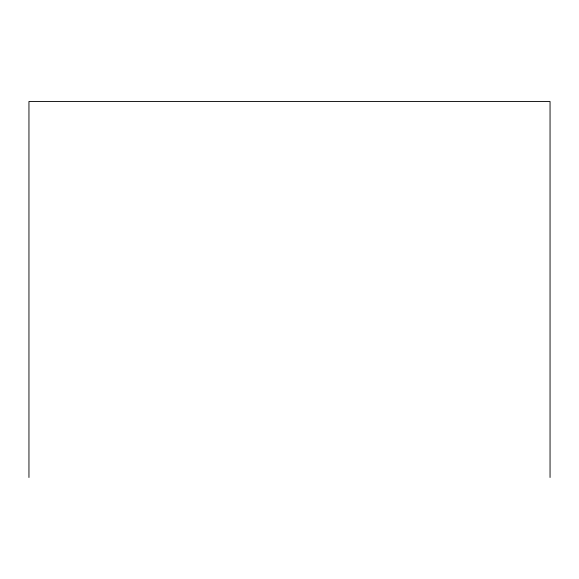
<?xml version="1.0" encoding="UTF-8"?>
<svg xmlns="http://www.w3.org/2000/svg" width="579" height="579" viewBox="0 0 579 579"><rect width="100%" height="100%" fill="white"/><g stroke="black" fill="none" stroke-linecap="round" stroke-linejoin="round"><path stroke-width="0.87" d="M550.05 477.494L550.05 101.506L28.95 101.506L28.95 477.494"/></g></svg>
